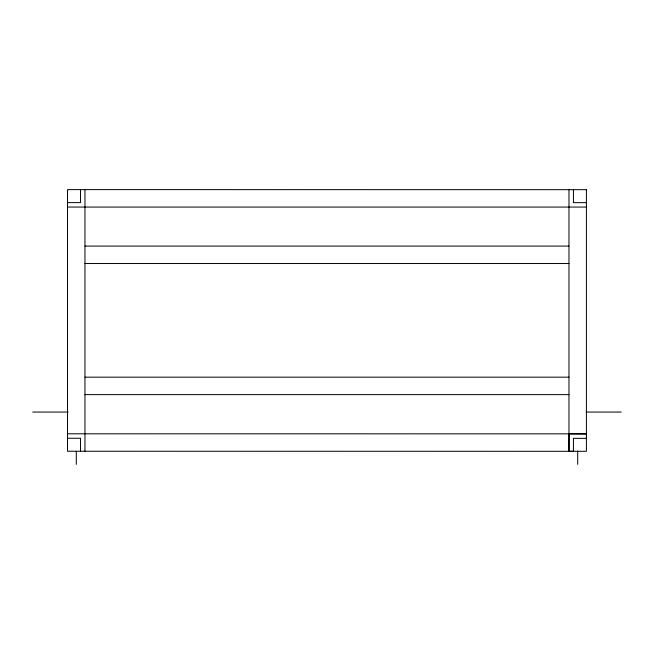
<?xml version="1.0" encoding="UTF-8"?>
<svg xmlns="http://www.w3.org/2000/svg" width="654" height="654" viewBox="0 0 654 654"><rect width="100%" height="100%" fill="white"/><g stroke="black" fill="none" stroke-linecap="round" stroke-linejoin="round"><path stroke-width="0.98" d="M568.972 451.301L569.045 433.855L586.483 433.921L586.466 438.368L573.468 438.319L573.419 451.317L568.972 451.301L568.972 189.619M67.525 202.617L80.516 202.617L80.516 189.619M586.417 202.666L573.419 202.666L573.419 189.668M67.525 207.065L586.483 207.065M84.963 246.084L568.972 246.084M84.963 263.521L568.972 263.521M84.963 377.17L568.972 377.17M84.963 394.615L568.972 394.615M32.7 412.053L68.196 412.053M586.148 412.053L621.3 412.053M67.525 433.806L586.483 433.855M67.525 438.254L80.516 438.254L80.516 451.244M577.695 450.998L577.695 464.381M84.963 189.619L84.963 451.244M76.305 451.301L76.305 464.381M586.417 189.668L67.525 189.619L67.525 451.244L586.417 451.301L586.417 189.668"/></g></svg>
